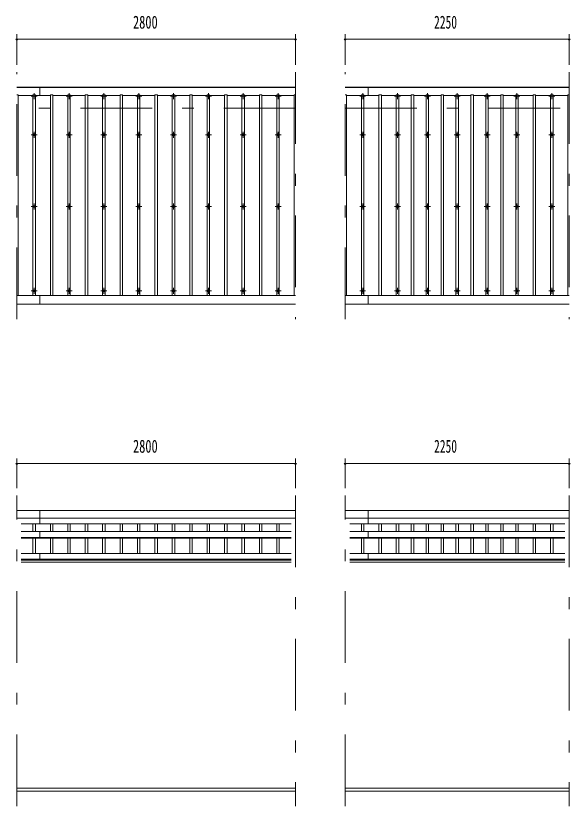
# Model space of a CAD drawing. Units: millimetres, scale not verified. Extents: x -25407 to 25413, y -10500 to 10500.
# Drawn here: x -16424 to -10854, y 1645 to 9584 of the extents above; entities that cross this region are included whole.
import ezdxf
from ezdxf.enums import TextEntityAlignment as Align

# ---------------------------------------------------------------- set-up
doc = ezdxf.new("R2010")
doc.units = ezdxf.units.MM
doc.header["$LTSCALE"] = 60
doc.linetypes.add('USER3', pattern=[24, 12, -5, 2, -5])
for name, color, linetype, lineweight in [('0-2_1-05BOLD', 7, 'Continuous', 18), ('0-3_1-25CENTER', 3, 'USER3', 18), ('0-4_1-45THIN', 4, 'Continuous', 18), ('0-5_1-55DIM', 3, 'Continuous', 18)]:
    doc.layers.add(name, color=color, linetype=linetype, lineweight=lineweight)
doc.styles.add('ＭＳ ゴシック', font='')
doc.styles.get('ＭＳ ゴシック').set_extended_font_data('MS Gothic')

msp = doc.modelspace()

# ---------------------------------------------------------------- linework, layer by layer
at = {"layer": '0-2_1-05BOLD'}
for p, q in [((-16414.14, 8867.67), (-13614.14, 8867.67)), ((-13614.14, 8862.67), (-16414.14, 8862.67)), ((-16184.14, 8784.63), (-16184.14, 8867.67)), ((-13114.14, 8867.67), (-10864.14, 8867.67)), ((-10864.14, 8862.67), (-13114.14, 8862.67)), ((-12884.14, 8784.63), (-12884.14, 8867.67)), ((-13614.14, 6773.43), (-16414.14, 6773.43)), ((-16184.14, 6773.43), (-16184.14, 6687.67)), ((-13114.14, 6773.43), (-10864.14, 6773.43)), ((-12884.14, 6773.43), (-12884.14, 6687.67)), ((-13614.14, 6687.67), (-16414.14, 6687.67)), ((-10864.14, 6687.67), (-13114.14, 6687.67)), ((-16414.14, 4614.67), (-13614.14, 4614.67)), ((-16184.14, 4482.27), (-16184.14, 4614.67)), ((-10864.14, 4614.67), (-13114.14, 4614.67)), ((-12884.13, 4482.27), (-12884.13, 4614.67)), ((-13614.14, 4537.52), (-16414.14, 4537.52)), ((-13114.14, 4537.52), (-10864.14, 4537.52)), ((-16369.59, 4482.27), (-13658.69, 4482.27)), ((-10908.69, 4482.27), (-13069.59, 4482.27)), ((-13658.69, 4402.96), (-16369.59, 4402.96)), ((-16184.14, 4402.96), (-16184.14, 4337.03)), ((-13069.59, 4402.96), (-10908.69, 4402.96)), ((-12884.13, 4337.03), (-12884.13, 4402.96)), ((-16369.59, 4345.26), (-13658.69, 4345.26)), ((-13658.69, 4337.03), (-16369.59, 4337.03)), ((-10908.69, 4345.26), (-13069.59, 4345.26)), ((-13069.59, 4337.03), (-10908.69, 4337.03)), ((-13658.69, 4182.45), (-16369.59, 4182.45)), ((-16184.14, 4182.45), (-16184.14, 4115.47)), ((-10908.69, 4182.45), (-13069.59, 4182.45)), ((-12884.13, 4182.45), (-12884.13, 4115.47)), ((-16369.59, 4127.33), (-13658.69, 4127.33)), ((-13658.69, 4115.47), (-16369.59, 4115.47)), ((-16369.59, 4094.67), (-13658.69, 4094.67)), ((-10908.69, 4127.33), (-13069.59, 4127.33)), ((-13069.59, 4115.47), (-10908.69, 4115.47)), ((-13069.59, 4094.67), (-10908.69, 4094.67)), ((-16414.14, 1824.67), (-13614.14, 1824.67)), ((-13614.14, 1794.67), (-16414.14, 1794.67)), ((-13114.14, 1824.67), (-10864.14, 1824.67)), ((-10864.14, 1794.67), (-13114.14, 1794.67))]:
    msp.add_line(p, q, dxfattribs=at)
for centre in [(-16239.14, 8390.17), (-15889.14, 8390.17), (-15539.14, 8390.17), (-15189.14, 8390.17), (-14839.14, 8390.17), (-14489.14, 8390.17), (-14139.14, 8390.17), (-13789.14, 8390.17), (-12939.14, 8390.17), (-12589.14, 8390.17), (-12289.14, 8390.17), (-11989.14, 8390.17), (-11689.14, 8390.17), (-11389.14, 8390.17), (-11039.14, 8390.17), (-16239.14, 7668.51), (-15889.14, 7668.51), (-15539.14, 7668.51), (-15189.14, 7668.51), (-14839.14, 7668.51), (-14489.14, 7668.51), (-14139.14, 7668.51), (-13789.14, 7668.51), (-12939.14, 7668.51), (-12589.14, 7668.51), (-12289.14, 7668.51), (-11989.14, 7668.51), (-11689.14, 7668.51), (-11389.14, 7668.51), (-11039.14, 7668.51), (-16239.14, 6820.85), (-15889.14, 6820.85), (-15539.14, 6820.85), (-15189.14, 6820.85), (-14839.14, 6820.85), (-14489.14, 6820.85), (-14139.14, 6820.85), (-13789.14, 6820.85), (-12939.14, 6820.85), (-12589.14, 6820.85), (-12289.14, 6820.85), (-11989.14, 6820.85), (-11689.14, 6820.85), (-11389.14, 6820.85), (-11039.14, 6820.85)]:
    msp.add_circle(centre, 10, dxfattribs=at)
for centre, start, end in [((-16239.14, 8765.7), 46.39838, 133.60162), ((-16239.14, 8786.71), 226.3961, 313.6039), ((-15889.14, 8765.7), 46.39838, 133.60162), ((-15889.14, 8786.71), 226.3961, 313.6039), ((-15539.14, 8765.7), 46.39838, 133.60162), ((-15539.14, 8786.71), 226.3961, 313.6039), ((-15189.14, 8765.7), 46.39838, 133.60162), ((-15189.14, 8786.71), 226.3961, 313.6039), ((-14839.14, 8765.7), 46.39838, 133.60162), ((-14839.14, 8786.71), 226.3961, 313.6039), ((-14489.14, 8765.7), 46.39838, 133.60162), ((-14489.14, 8786.71), 226.3961, 313.6039), ((-14139.14, 8765.7), 46.39838, 133.60162), ((-14139.14, 8786.71), 226.3961, 313.6039), ((-13789.14, 8765.7), 46.39838, 133.60162), ((-13789.14, 8786.71), 226.3961, 313.6039), ((-12939.14, 8765.7), 46.39838, 133.60162), ((-12939.14, 8786.71), 226.3961, 313.6039), ((-12589.14, 8765.7), 46.39838, 133.60162), ((-12589.14, 8786.71), 226.3961, 313.6039), ((-12289.14, 8765.7), 46.39838, 133.60162), ((-12289.14, 8786.71), 226.3961, 313.6039), ((-11989.14, 8765.7), 46.39838, 133.60162), ((-11989.14, 8786.71), 226.3961, 313.6039), ((-11689.14, 8765.7), 46.39838, 133.60162), ((-11689.14, 8786.71), 226.3961, 313.6039), ((-11389.14, 8765.7), 46.39838, 133.60162), ((-11389.14, 8786.71), 226.3961, 313.6039), ((-11039.14, 8765.7), 46.39838, 133.60162), ((-11039.14, 8786.71), 226.3961, 313.6039)]:
    msp.add_arc(centre, 14.5, start, end, dxfattribs=at)
at = {"layer": '0-3_1-25CENTER'}
for p, q in [((-16414.14, 6537.67), (-16414.14, 9017.67)), ((-13614.14, 9017.67), (-13614.14, 6537.67)), ((-13114.14, 6537.67), (-13114.14, 9017.67)), ((-10864.14, 9017.67), (-10864.14, 6537.67)), ((-16269.14, 8776.2), (-16209.14, 8776.2)), ((-16239.14, 8806.2), (-16239.14, 8746.2)), ((-15919.14, 8776.2), (-15859.14, 8776.2)), ((-15889.14, 8806.2), (-15889.14, 8746.2)), ((-15569.14, 8776.2), (-15509.14, 8776.2)), ((-15539.14, 8806.2), (-15539.14, 8746.2)), ((-15219.14, 8776.2), (-15159.14, 8776.2)), ((-15189.14, 8806.2), (-15189.14, 8746.2)), ((-14869.14, 8776.2), (-14809.14, 8776.2)), ((-14839.14, 8806.2), (-14839.14, 8746.2)), ((-14519.14, 8776.2), (-14459.14, 8776.2)), ((-14489.14, 8806.2), (-14489.14, 8746.2)), ((-14169.14, 8776.2), (-14109.14, 8776.2)), ((-14139.14, 8806.2), (-14139.14, 8746.2)), ((-13819.14, 8776.2), (-13759.14, 8776.2)), ((-13789.14, 8806.2), (-13789.14, 8746.2)), ((-12909.14, 8776.2), (-12969.14, 8776.2)), ((-12939.14, 8806.2), (-12939.14, 8746.2)), ((-12559.14, 8776.2), (-12619.14, 8776.2)), ((-12589.14, 8806.2), (-12589.14, 8746.2)), ((-12259.14, 8776.2), (-12319.14, 8776.2)), ((-12289.14, 8806.2), (-12289.14, 8746.2)), ((-11959.14, 8776.2), (-12019.14, 8776.2)), ((-11989.14, 8806.2), (-11989.14, 8746.2)), ((-11659.14, 8776.2), (-11719.14, 8776.2)), ((-11689.14, 8806.2), (-11689.14, 8746.2)), ((-11359.14, 8776.2), (-11419.14, 8776.2)), ((-11389.14, 8806.2), (-11389.14, 8746.2)), ((-11009.14, 8776.2), (-11069.14, 8776.2)), ((-11039.14, 8806.2), (-11039.14, 8746.2)), ((-13614.14, 8657.67), (-16414.14, 8657.67)), ((-13114.14, 8657.67), (-10864.14, 8657.67)), ((-16239.14, 8420.16), (-16239.14, 8360.17)), ((-15889.14, 8420.16), (-15889.14, 8360.17)), ((-15539.14, 8420.16), (-15539.14, 8360.17)), ((-15189.14, 8420.16), (-15189.14, 8360.17)), ((-14839.14, 8420.16), (-14839.14, 8360.17)), ((-14489.14, 8420.16), (-14489.14, 8360.17)), ((-14139.14, 8420.16), (-14139.14, 8360.17)), ((-13789.14, 8420.16), (-13789.14, 8360.17)), ((-12939.14, 8360.17), (-12939.14, 8420.16)), ((-12589.14, 8420.16), (-12589.14, 8360.17)), ((-12289.14, 8360.17), (-12289.14, 8420.16)), ((-11989.14, 8420.16), (-11989.14, 8360.17)), ((-11689.14, 8420.16), (-11689.14, 8360.17)), ((-11389.14, 8420.16), (-11389.14, 8360.17)), ((-11039.14, 8420.16), (-11039.14, 8360.17)), ((-16209.14, 8390.17), (-16269.14, 8390.17)), ((-15859.14, 8390.17), (-15919.13, 8390.17)), ((-15509.14, 8390.17), (-15569.14, 8390.17)), ((-15159.14, 8390.17), (-15219.13, 8390.17)), ((-14809.14, 8390.17), (-14869.14, 8390.17)), ((-14459.14, 8390.17), (-14519.14, 8390.17)), ((-14109.14, 8390.17), (-14169.14, 8390.17)), ((-13759.14, 8390.17), (-13819.14, 8390.17)), ((-12969.14, 8390.17), (-12909.14, 8390.17)), ((-12559.14, 8390.17), (-12619.14, 8390.17)), ((-12259.14, 8390.17), (-12319.14, 8390.17)), ((-11959.14, 8390.17), (-12019.14, 8390.17)), ((-11659.14, 8390.17), (-11719.14, 8390.17)), ((-11359.14, 8390.17), (-11419.14, 8390.17)), ((-11069.14, 8390.17), (-11009.14, 8390.17)), ((-16269.14, 7668.51), (-16209.14, 7668.51)), ((-16239.14, 7698.51), (-16239.14, 7638.5)), ((-15919.13, 7668.51), (-15859.14, 7668.51)), ((-15889.14, 7698.51), (-15889.14, 7638.5)), ((-15569.14, 7668.51), (-15509.14, 7668.51)), ((-15539.14, 7638.5), (-15539.14, 7698.51)), ((-15219.13, 7668.51), (-15159.14, 7668.51)), ((-15189.14, 7698.51), (-15189.14, 7638.5)), ((-14869.14, 7668.51), (-14809.14, 7668.51)), ((-14839.14, 7638.5), (-14839.14, 7698.51)), ((-14519.14, 7668.51), (-14459.14, 7668.51)), ((-14489.14, 7698.51), (-14489.14, 7638.5)), ((-14169.14, 7668.51), (-14109.14, 7668.51)), ((-14139.14, 7638.5), (-14139.14, 7698.51)), ((-13819.14, 7668.51), (-13759.14, 7668.51)), ((-13789.14, 7698.51), (-13789.14, 7638.5)), ((-12909.14, 7668.51), (-12969.14, 7668.51)), ((-12939.14, 7698.51), (-12939.14, 7638.5)), ((-12559.14, 7668.51), (-12619.14, 7668.51)), ((-12589.14, 7638.5), (-12589.14, 7698.51)), ((-12259.14, 7668.51), (-12319.14, 7668.51)), ((-12289.14, 7638.5), (-12289.14, 7698.51)), ((-12019.14, 7668.51), (-11959.14, 7668.51)), ((-11989.14, 7698.51), (-11989.14, 7638.5)), ((-11659.14, 7668.51), (-11719.14, 7668.51)), ((-11689.14, 7638.5), (-11689.14, 7698.51)), ((-11419.14, 7668.51), (-11359.14, 7668.51)), ((-11389.14, 7698.51), (-11389.14, 7638.5)), ((-11009.14, 7668.51), (-11069.14, 7668.51)), ((-11039.14, 7638.5), (-11039.14, 7698.51)), ((-16239.14, 6850.84), (-16239.14, 6790.85)), ((-15889.14, 6850.84), (-15889.14, 6790.85)), ((-15539.14, 6850.84), (-15539.14, 6790.85)), ((-15189.14, 6850.84), (-15189.14, 6790.85)), ((-14839.14, 6850.84), (-14839.14, 6790.85)), ((-14489.14, 6850.84), (-14489.14, 6790.85)), ((-14139.14, 6850.84), (-14139.14, 6790.85)), ((-13789.14, 6850.84), (-13789.14, 6790.85)), ((-12939.14, 6850.84), (-12939.14, 6790.85)), ((-12589.14, 6850.84), (-12589.14, 6790.85)), ((-12289.14, 6790.85), (-12289.14, 6850.84)), ((-11989.14, 6850.84), (-11989.14, 6790.85)), ((-11689.14, 6850.84), (-11689.14, 6790.85)), ((-11389.14, 6850.84), (-11389.14, 6790.85)), ((-11039.14, 6850.84), (-11039.14, 6790.85)), ((-16209.14, 6820.85), (-16269.14, 6820.85)), ((-15859.14, 6820.85), (-15919.13, 6820.85)), ((-15509.14, 6820.85), (-15569.14, 6820.85)), ((-15159.14, 6820.85), (-15219.13, 6820.85)), ((-14809.14, 6820.85), (-14869.14, 6820.85)), ((-14459.14, 6820.85), (-14519.14, 6820.85)), ((-14109.14, 6820.85), (-14169.14, 6820.85)), ((-13819.14, 6820.85), (-13759.14, 6820.85)), ((-12969.14, 6820.85), (-12909.14, 6820.85)), ((-12559.14, 6820.85), (-12619.14, 6820.85)), ((-12259.14, 6820.85), (-12319.14, 6820.85)), ((-11959.14, 6820.85), (-12019.14, 6820.85)), ((-11659.14, 6820.85), (-11719.14, 6820.85)), ((-11359.14, 6820.85), (-11419.14, 6820.85)), ((-11009.14, 6820.85), (-11069.14, 6820.85)), ((-16414.14, 1644.67), (-16414.14, 4764.67)), ((-13614.14, 4764.67), (-13614.14, 1644.67)), ((-13114.14, 1644.67), (-13114.14, 4764.67)), ((-10864.14, 4764.67), (-10864.14, 1644.67))]:
    msp.add_line(p, q, dxfattribs=at)
at = {"layer": '0-4_1-45THIN'}
for p, q in [((-16401.64, 8784.63), (-16251.64, 8784.63)), ((-16251.64, 8790.67), (-16251.64, 6773.43)), ((-16226.64, 8784.63), (-16076.64, 8784.63)), ((-16076.64, 8790.67), (-16076.64, 6773.43)), ((-16051.64, 8784.63), (-15901.64, 8784.63)), ((-15901.64, 8790.67), (-15901.64, 6773.43)), ((-15876.64, 8784.63), (-15726.64, 8784.63)), ((-15726.64, 8790.67), (-15726.64, 6773.43)), ((-15701.64, 8784.63), (-15551.64, 8784.63)), ((-15551.64, 8790.67), (-15551.64, 6773.43)), ((-15526.64, 8784.63), (-15376.64, 8784.63)), ((-15376.64, 8790.67), (-15376.64, 6773.43)), ((-15351.64, 8784.63), (-15201.64, 8784.63)), ((-15201.64, 8790.67), (-15201.64, 6773.43)), ((-15176.64, 8784.63), (-15026.64, 8784.63)), ((-15026.64, 8790.67), (-15026.64, 6773.43)), ((-15001.64, 8784.63), (-14851.64, 8784.63)), ((-14851.64, 8790.67), (-14851.64, 6773.43)), ((-14826.64, 8784.63), (-14676.64, 8784.63)), ((-14676.64, 8790.67), (-14676.64, 6773.43)), ((-14651.64, 8784.63), (-14501.64, 8784.63)), ((-14501.64, 8790.67), (-14501.64, 6773.43)), ((-14476.64, 8784.63), (-14326.64, 8784.63)), ((-14326.64, 8790.67), (-14326.64, 6773.43)), ((-14301.64, 8784.63), (-14151.64, 8784.63)), ((-14151.64, 8790.67), (-14151.64, 6773.43)), ((-14126.64, 8784.63), (-13976.64, 8784.63)), ((-13976.64, 8790.67), (-13976.64, 6773.43)), ((-13951.64, 8784.63), (-13801.64, 8784.63)), ((-13801.64, 8790.67), (-13801.64, 6773.43)), ((-13776.64, 8784.63), (-13626.64, 8784.63)), ((-13101.64, 8790.67), (-13114.14, 8790.67)), ((-13101.64, 8790.67), (-13101.64, 6773.43)), ((-12951.64, 8784.63), (-13101.64, 8784.63)), ((-12926.64, 6773.43), (-12926.64, 8790.67)), ((-12776.64, 8784.63), (-12926.64, 8784.63)), ((-12751.64, 6773.43), (-12751.64, 8790.67)), ((-12601.64, 8784.63), (-12751.64, 8784.63)), ((-12576.64, 6773.43), (-12576.64, 8790.67)), ((-12451.64, 8784.63), (-12576.64, 8784.63)), ((-12426.64, 6773.43), (-12426.64, 8790.67)), ((-12301.64, 8784.63), (-12426.64, 8784.63)), ((-12276.64, 6773.43), (-12276.64, 8790.67)), ((-12151.64, 8784.63), (-12276.64, 8784.63)), ((-12126.64, 6773.43), (-12126.64, 8790.67)), ((-12001.64, 8784.63), (-12126.64, 8784.63)), ((-11976.64, 6773.43), (-11976.64, 8790.67)), ((-11851.64, 8784.63), (-11976.64, 8784.63)), ((-11826.64, 6773.43), (-11826.64, 8790.67)), ((-11701.64, 8784.63), (-11826.64, 8784.63)), ((-11676.64, 6773.43), (-11676.64, 8790.67)), ((-11551.64, 8784.63), (-11676.64, 8784.63)), ((-11526.64, 6773.43), (-11526.64, 8790.67)), ((-11401.64, 8784.63), (-11526.64, 8784.63)), ((-11376.64, 6773.43), (-11376.64, 8790.67)), ((-11226.64, 8784.63), (-11376.64, 8784.63)), ((-11201.64, 6773.43), (-11201.64, 8790.67)), ((-11051.64, 8784.63), (-11201.64, 8784.63)), ((-11026.64, 6773.43), (-11026.64, 8790.67)), ((-10876.64, 8784.63), (-11026.64, 8784.63)), ((-16251.64, 4402.96), (-16251.64, 4482.27)), ((-16226.63, 4482.27), (-16226.63, 4402.96)), ((-16076.64, 4402.96), (-16076.64, 4482.27)), ((-16051.64, 4482.27), (-16051.64, 4402.96)), ((-15901.64, 4402.96), (-15901.64, 4482.27)), ((-15876.64, 4482.27), (-15876.64, 4402.96)), ((-15726.64, 4402.96), (-15726.64, 4482.27)), ((-15701.64, 4482.27), (-15701.64, 4402.96)), ((-15551.64, 4402.96), (-15551.64, 4482.27)), ((-15526.64, 4482.27), (-15526.64, 4402.96)), ((-15376.64, 4402.96), (-15376.64, 4482.27)), ((-15351.64, 4482.27), (-15351.64, 4402.96)), ((-15201.64, 4402.96), (-15201.64, 4482.27)), ((-15176.64, 4482.27), (-15176.64, 4402.96)), ((-15026.64, 4402.96), (-15026.64, 4482.27)), ((-15001.64, 4482.27), (-15001.64, 4402.96)), ((-14851.64, 4402.96), (-14851.64, 4482.27)), ((-14826.64, 4482.27), (-14826.64, 4402.96)), ((-14676.64, 4402.96), (-14676.64, 4482.27)), ((-14651.64, 4482.27), (-14651.64, 4402.96)), ((-14501.64, 4402.96), (-14501.64, 4482.27)), ((-14476.64, 4482.27), (-14476.64, 4402.96)), ((-14326.64, 4402.96), (-14326.64, 4482.27)), ((-14301.64, 4482.27), (-14301.64, 4402.96)), ((-14151.64, 4402.96), (-14151.64, 4482.27)), ((-14126.64, 4482.27), (-14126.64, 4402.96)), ((-13976.64, 4402.96), (-13976.64, 4482.27)), ((-13951.64, 4482.27), (-13951.64, 4402.96)), ((-13801.64, 4402.96), (-13801.64, 4482.27)), ((-13776.64, 4482.27), (-13776.64, 4402.96)), ((-12951.63, 4482.27), (-12951.63, 4402.96)), ((-12926.63, 4402.96), (-12926.63, 4482.27)), ((-12776.63, 4482.27), (-12776.63, 4402.96)), ((-12751.63, 4402.96), (-12751.63, 4482.27)), ((-12601.63, 4402.96), (-12601.63, 4482.27)), ((-12576.63, 4482.27), (-12576.63, 4402.96)), ((-12451.64, 4482.27), (-12451.64, 4402.96)), ((-12426.63, 4402.96), (-12426.63, 4482.27)), ((-12301.63, 4402.96), (-12301.63, 4482.27)), ((-12276.63, 4482.27), (-12276.63, 4402.96)), ((-12151.63, 4482.27), (-12151.63, 4402.96)), ((-12126.63, 4402.96), (-12126.63, 4482.27)), ((-12001.64, 4402.96), (-12001.64, 4482.27)), ((-11976.64, 4482.27), (-11976.64, 4402.96)), ((-11851.64, 4482.27), (-11851.64, 4402.96)), ((-11826.63, 4402.96), (-11826.63, 4482.27)), ((-11701.64, 4402.96), (-11701.64, 4482.27)), ((-11676.64, 4482.27), (-11676.64, 4402.96)), ((-11551.63, 4482.27), (-11551.63, 4402.96)), ((-11526.63, 4402.96), (-11526.63, 4482.27)), ((-11401.64, 4402.96), (-11401.64, 4482.27)), ((-11376.63, 4482.27), (-11376.63, 4402.96)), ((-11226.64, 4482.27), (-11226.64, 4402.96)), ((-11201.63, 4402.96), (-11201.63, 4482.27)), ((-11051.64, 4402.96), (-11051.64, 4482.27)), ((-11026.64, 4482.27), (-11026.64, 4402.96)), ((-16251.64, 4337.03), (-16251.64, 4182.45)), ((-16226.63, 4182.45), (-16226.63, 4337.03)), ((-16076.64, 4337.03), (-16076.64, 4182.45)), ((-16051.64, 4182.45), (-16051.64, 4337.03)), ((-15901.64, 4337.03), (-15901.64, 4182.45)), ((-15876.64, 4182.45), (-15876.64, 4337.03)), ((-15726.64, 4337.03), (-15726.64, 4182.45)), ((-15701.64, 4182.45), (-15701.64, 4337.03)), ((-15551.64, 4337.03), (-15551.64, 4182.45)), ((-15526.64, 4182.45), (-15526.64, 4337.03)), ((-15376.64, 4337.03), (-15376.64, 4182.45)), ((-15351.64, 4182.45), (-15351.64, 4337.03)), ((-15201.64, 4337.03), (-15201.64, 4182.45)), ((-15176.64, 4182.45), (-15176.64, 4337.03)), ((-15026.64, 4337.03), (-15026.64, 4182.45)), ((-15001.64, 4182.45), (-15001.64, 4337.03)), ((-14851.64, 4337.03), (-14851.64, 4182.45)), ((-14826.64, 4182.45), (-14826.64, 4337.03)), ((-14676.64, 4337.03), (-14676.64, 4182.45)), ((-14651.64, 4182.45), (-14651.64, 4337.03)), ((-14501.64, 4337.03), (-14501.64, 4182.45)), ((-14476.64, 4182.45), (-14476.64, 4337.03)), ((-14326.64, 4337.03), (-14326.64, 4182.45)), ((-14301.64, 4182.45), (-14301.64, 4337.03)), ((-14151.64, 4337.03), (-14151.64, 4182.45)), ((-14126.64, 4182.45), (-14126.64, 4337.03)), ((-13976.64, 4337.03), (-13976.64, 4182.45)), ((-13951.64, 4182.45), (-13951.64, 4337.03)), ((-13801.64, 4337.03), (-13801.64, 4182.45)), ((-13776.64, 4182.45), (-13776.64, 4337.03)), ((-12951.63, 4337.03), (-12951.63, 4182.45)), ((-12926.63, 4182.45), (-12926.63, 4337.03)), ((-12776.63, 4337.03), (-12776.63, 4182.45)), ((-12751.63, 4182.45), (-12751.63, 4337.03)), ((-12601.63, 4182.45), (-12601.63, 4337.03)), ((-12576.63, 4337.03), (-12576.63, 4182.45)), ((-12451.64, 4337.03), (-12451.64, 4182.45)), ((-12426.63, 4182.45), (-12426.63, 4337.03)), ((-12301.63, 4182.45), (-12301.63, 4337.03)), ((-12276.63, 4337.03), (-12276.63, 4182.45)), ((-12151.63, 4337.03), (-12151.63, 4182.45)), ((-12126.63, 4182.45), (-12126.63, 4337.03)), ((-12001.64, 4182.45), (-12001.64, 4337.03)), ((-11976.64, 4337.03), (-11976.64, 4182.45)), ((-11851.64, 4337.03), (-11851.64, 4182.45)), ((-11826.63, 4182.45), (-11826.63, 4337.03)), ((-11701.64, 4182.45), (-11701.64, 4337.03)), ((-11676.64, 4337.03), (-11676.64, 4182.45)), ((-11551.63, 4337.03), (-11551.63, 4182.45)), ((-11526.63, 4182.45), (-11526.63, 4337.03)), ((-11401.64, 4182.45), (-11401.64, 4337.03)), ((-11376.63, 4337.03), (-11376.63, 4182.45)), ((-11226.64, 4337.03), (-11226.64, 4182.45)), ((-11201.63, 4182.45), (-11201.63, 4337.03)), ((-11051.64, 4182.45), (-11051.64, 4337.03)), ((-11026.64, 4337.03), (-11026.64, 4182.45))]:
    msp.add_line(p, q, dxfattribs=at)
for points in [[(-16401.64, 6773.43), (-16401.64, 8790.67), (-16414.14, 8790.67)], [(-16226.64, 6773.43), (-16226.64, 8790.67), (-16251.64, 8790.67)], [(-16051.64, 6773.43), (-16051.64, 8790.67), (-16076.64, 8790.67)], [(-15876.64, 6773.43), (-15876.64, 8790.67), (-15901.64, 8790.67)], [(-15701.64, 6773.43), (-15701.64, 8790.67), (-15726.64, 8790.67)], [(-15526.64, 6773.43), (-15526.64, 8790.67), (-15551.64, 8790.67)], [(-15351.64, 6773.43), (-15351.64, 8790.67), (-15376.64, 8790.67)], [(-15176.64, 6773.43), (-15176.64, 8790.67), (-15201.64, 8790.67)], [(-15001.64, 6773.43), (-15001.64, 8790.67), (-15026.64, 8790.67)], [(-14826.64, 6773.43), (-14826.64, 8790.67), (-14851.64, 8790.67)], [(-14651.64, 6773.43), (-14651.64, 8790.67), (-14676.64, 8790.67)], [(-14476.64, 6773.43), (-14476.64, 8790.67), (-14501.64, 8790.67)], [(-14301.64, 6773.43), (-14301.64, 8790.67), (-14326.64, 8790.67)], [(-14126.64, 6773.43), (-14126.64, 8790.67), (-14151.64, 8790.67)], [(-13951.64, 6773.43), (-13951.64, 8790.67), (-13976.64, 8790.67)], [(-13776.64, 6773.43), (-13776.64, 8790.67), (-13801.64, 8790.67)], [(-13614.14, 8790.67), (-13626.64, 8790.67), (-13626.64, 6773.43)], [(-12926.64, 8790.67), (-12951.64, 8790.67), (-12951.64, 6773.43)], [(-12751.64, 8790.67), (-12776.64, 8790.67), (-12776.64, 6773.43)], [(-12576.64, 8790.67), (-12601.64, 8790.67), (-12601.64, 6773.43)], [(-12426.64, 8790.67), (-12451.64, 8790.67), (-12451.64, 6773.43)], [(-12276.64, 8790.67), (-12301.64, 8790.67), (-12301.64, 6773.43)], [(-12126.64, 8790.67), (-12151.64, 8790.67), (-12151.64, 6773.43)], [(-11976.64, 8790.67), (-12001.64, 8790.67), (-12001.64, 6773.43)], [(-11826.64, 8790.67), (-11851.64, 8790.67), (-11851.64, 6773.43)], [(-11676.64, 8790.67), (-11701.64, 8790.67), (-11701.64, 6773.43)], [(-11526.64, 8790.67), (-11551.64, 8790.67), (-11551.64, 6773.43)], [(-11376.64, 8790.67), (-11401.64, 8790.67), (-11401.64, 6773.43)], [(-11201.64, 8790.67), (-11226.64, 8790.67), (-11226.64, 6773.43)], [(-11026.64, 8790.67), (-11051.64, 8790.67), (-11051.64, 6773.43)], [(-10876.64, 6773.43), (-10876.64, 8790.67), (-10864.14, 8790.67)]]:
    msp.add_lwpolyline(points, dxfattribs=at)
at = {"layer": '0-5_1-55DIM'}
for p, q in [((-16414.14, 9092.68), (-16414.14, 9398.67)), ((-13614.14, 9398.67), (-13614.14, 9092.68)), ((-13114.14, 9092.68), (-13114.14, 9398.67)), ((-10864.14, 9398.67), (-10864.14, 9092.68)), ((-16404.14, 9348.67), (-16424.14, 9348.67)), ((-16414.14, 9348.67), (-13614.14, 9348.67)), ((-13604.14, 9348.67), (-13624.14, 9348.67)), ((-13104.14, 9348.67), (-13124.14, 9348.67)), ((-13114.14, 9348.67), (-10864.14, 9348.67)), ((-10854.14, 9348.67), (-10874.14, 9348.67)), ((-16404.14, 5088.67), (-16424.14, 5088.67)), ((-16414.14, 4839.67), (-16414.14, 5138.67)), ((-16414.14, 5088.67), (-13614.14, 5088.67)), ((-13604.14, 5088.67), (-13624.14, 5088.67)), ((-13614.14, 5138.67), (-13614.14, 4839.67)), ((-13104.14, 5088.67), (-13124.14, 5088.67)), ((-13114.14, 4839.67), (-13114.14, 5138.67)), ((-13114.14, 5088.67), (-10864.14, 5088.67)), ((-10854.14, 5088.67), (-10874.14, 5088.67)), ((-10864.14, 5138.67), (-10864.14, 4839.67))]:
    msp.add_line(p, q, dxfattribs=at)
for centre in [(-16414.14, 9348.67), (-13614.14, 9348.67), (-13114.14, 9348.67), (-10864.14, 9348.67), (-16414.14, 5088.67), (-13614.14, 5088.67), (-13114.14, 5088.67), (-10864.14, 5088.67)]:
    msp.add_arc(centre, 10, 180, 0, dxfattribs=at)

# ---------------------------------------------------------------- texts
at = {"layer": '0-5_1-55DIM', "color": 7, "style": 'ＭＳ ゴシック'}
for s, width, p in [('2800', 0.7, (-15246.64, 9416.43)), ('2250', 0.65, (-12221.64, 9416.43)), ('2800', 0.7, (-15246.64, 5156.43)), ('2250', 0.65, (-12221.64, 5156.43))]:
    msp.add_text(s, height=130.2, dxfattribs=dict(at, width=width)).set_placement(p, align=Align.BOTTOM_LEFT)

doc.saveas('drawing.dxf')
